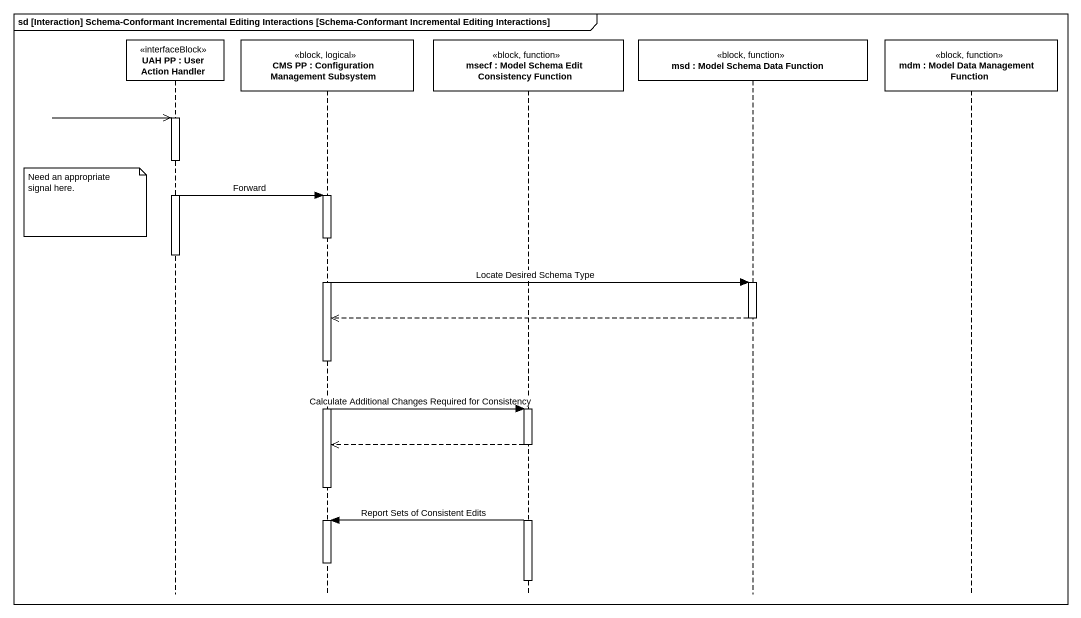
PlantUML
@startuml
mainframe sd [Interaction] Schema-Conformant Incremental Editing Interactions [Schema-Conformant Incremental Editing Interactions]
hide footbox
participant "UAH PP : User Action Handler" as UAH_PP <<interfaceBlock>>
participant "CMS PP : Configuration Management Subsystem" as CMS_PP <<block, logical>>
participant "msecf : Model Schema Edit Consistency Function" as msecf <<block, function>>
participant "msd : Model Schema Data Function" as msd <<block, function>>
participant "mdm : Model Data Management Function" as mdm <<block, function>>

UAH_PP ->> UAH_PP
activate UAH_PP
UAH_PP -> CMS_PP : Forward
activate CMS_PP
note left of UAH_PP : Need an appropriate signal here.
deactivate UAH_PP
CMS_PP -> msd : Locate Desired Schema Type
activate msd
msd -->> CMS_PP
deactivate msd
CMS_PP -> msecf : Calculate Additional Changes Required for Consistency
activate msecf
msecf -->> CMS_PP
deactivate CMS_PP
msecf -> CMS_PP : Report Sets of Consistent Edits
activate CMS_PP
deactivate CMS_PP
deactivate msecf
@enduml
